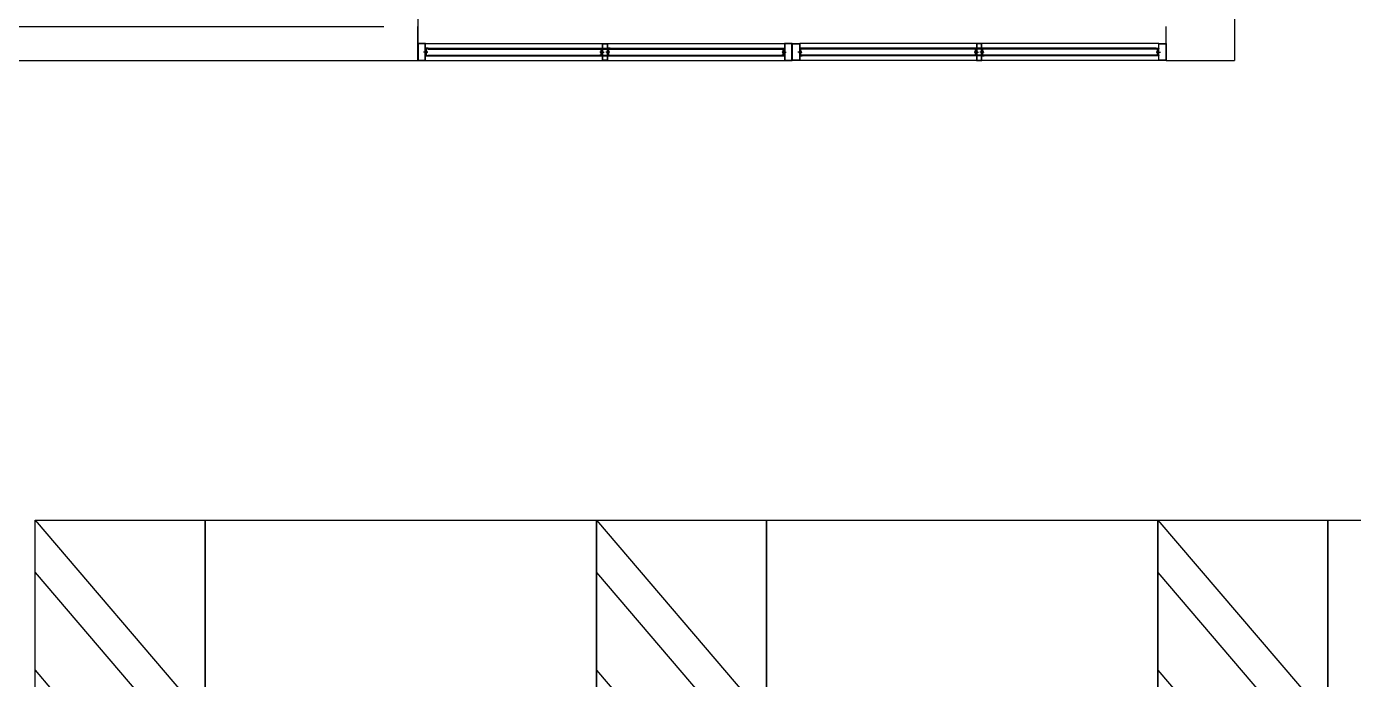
# Model space of a CAD drawing. Header units: millimetres. Extents: x -105683 to 94728, y -31127 to 151123.
# Drawn here: x 6525 to 14325, y -8341 to -4505 of the extents above; entities that cross this region are included whole.
import ezdxf

# ---------------------------------------------------------------- set-up
doc = ezdxf.new("R2010")
doc.units = ezdxf.units.MM
doc.layers.add('e-plan', color=9, linetype='Continuous')

# ---------------------------------------------------------------- blocks, each defined once
blk = doc.blocks.new('xr_plan$0$장애인용주차')
at = {"layer": 'e-plan'}
for p, q in [((1241.8, 6043.4), (1357.8, 6285.1)), ((1357.8, 6285.1), (1472.6, 6230)), ((1289.2, 6220.8), (1256.4, 6152.6)), ((1381.7, 6217.1), (1272.7, 5990.2)), ((1450.5, 6184.1), (1381.7, 6217.1)), ((1472.6, 6230), (1450.5, 6184.1)), ((955.3, 5713.9), (1009.9, 6059.5)), ((1009.9, 6059.5), (1241.8, 6043.4)), ((962.8, 5975.6), (954.1, 5920.4)), ((1052.9, 6005.5), (1046.1, 5962.5)), ((1046.1, 5962.5), (1212.7, 5950.9)), ((1272.7, 5990.2), (1052.9, 6005.5)), ((1212.7, 5950.9), (1209.1, 5900.1)), ((1038.1, 5912), (1015.4, 5768.1)), ((1209.1, 5900.1), (1038.1, 5912)), ((2300, 5000), (0, 5000)), ((0, 5000), (0, 0)), ((2300, 0), (2300, 5000)), ((1390.7, 3061.6), (1680.9, 3665.8)), ((1680.9, 3665.8), (1967.8, 3528)), ((1967.8, 3528), (1912.6, 3413.2)), ((1509.2, 3505), (1427.4, 3334.5)), ((1740.5, 3495.9), (1468.1, 2928.5)), ((1912.6, 3413.2), (1740.5, 3495.9)), ((674.5, 2237.9), (810.9, 3101.9)), ((810.9, 3101.9), (1390.7, 3061.6)), ((918.5, 2966.7), (901.5, 2859.2)), ((1468.1, 2928.5), (918.5, 2966.7)), ((693.3, 2891.9), (671.5, 2754.1)), ((901.5, 2859.2), (1318, 2830.3)), ((1318, 2830.3), (1309.1, 2703.2)), ((881.6, 2733), (824.7, 2373.3)), ((1309.1, 2703.2), (881.6, 2733)), ((0, 0), (2300, 0))]:
    blk.add_line(p, q, dxfattribs=at)
at = {"layer": 'e-plan', "linetype": 'Continuous'}
for p, q in [((-1000, 3831.4), (0, 5000)), ((-1000, 3523.7), (0, 4692.4)), ((-1000, 2950.4), (0, 4119.1)), ((-1000, 2642.8), (0, 3811.4)), ((-1000, 2069.5), (0, 3238.1)), ((-1000, 1761.9), (0, 2930.5)), ((-1000, 1188.6), (0, 2357.2)), ((-1000, 880.9), (0, 2049.6)), ((-1000, 307.6), (0, 1476.3)), ((-1000, 0), (0, 1168.6))]:
    blk.add_line(p, q, dxfattribs=at)
for points in [[(650, 6500), (1650, 6500), (1650, 5500), (650, 5500)], [(-1000, 5000), (-1000, 0), (0, 0), (0, 5000)], [(750, 1165), (750, 1035), (0, 1035), (0, 1165)], [(1550, 1165), (1550, 1035), (2300, 1035), (2300, 1165)]]:
    blk.add_lwpolyline(points, close=True, dxfattribs=at)
at = {"layer": 'e-plan'}
for centre, radius, start, end in [((1072.9, 6124.9), 236.5, 23.90758, 239.83566), ((1072.9, 6124.9), 185.6, 8.58069, 233.59323), ((1018.7, 5703.9), 64.2, 171.02732, 93.00277), ((968.6, 3265.3), 591.3, 23.90758, 239.83566), ((968.6, 3265.3), 463.9, 8.58069, 233.59323), ((833.2, 2212.9), 160.6, 171.02732, 93.00277)]:
    blk.add_arc(centre, radius, start, end, dxfattribs=at)
blk = doc.blocks.new('Xref-지하1층')
at = {"layer": 'e-plan', "linetype": 'Continuous'}
for p, q in [((12350, 8950), (12350, 7200)), ((17150, 7800), (17150, 7200)), ((9900, 7400), (12150, 7400)), ((12350, 7200), (12350, 7400)), ((16750, 7200), (16750, 7400)), ((16750, 7200), (16750, 7400)), ((9900, 7200), (12350, 7200)), ((16750, 7200), (17150, 7200))]:
    blk.add_line(p, q, dxfattribs=at)
at = {"layer": 'e-plan'}
for p, q in [((12395, 7300), (12350, 7300)), ((12393.4, 7298.4), (12351.6, 7298.4)), ((12395, 7300), (14505, 7300)), ((12410, 7272.2), (12395, 7272.2)), ((12395, 7272.2), (12395, 7270.2)), ((12410, 7272.2), (12395, 7272.2)), ((12395, 7272.2), (12395, 7270.2)), ((12396.6, 7270.2), (12395, 7270.2)), ((12396.6, 7270.2), (12395, 7270.2)), ((12400.4, 7270.6), (12396.6, 7270.6)), ((12396.6, 7270.6), (12396.6, 7270.2)), ((12400.4, 7270.6), (12396.6, 7270.6)), ((12396.6, 7270.6), (12396.6, 7270.2)), ((12400.4, 7229.4), (12400.4, 7270.6)), ((12400.4, 7229.4), (12400.4, 7270.6)), ((12408.4, 7270.6), (12402, 7270.6)), ((12402, 7229.4), (12402, 7270.6)), ((12408.4, 7270.6), (12402, 7270.6)), ((12402, 7229.4), (12402, 7270.6)), ((12408.4, 7268), (12408.4, 7270.6)), ((12408.4, 7268), (12408.4, 7270.6)), ((12408.4, 7268), (12410, 7268)), ((12408.4, 7268), (12410, 7268)), ((12410, 7268), (12410, 7272.2)), ((12410, 7268), (12410, 7272.2)), ((12410, 7272.2), (14505, 7272.2)), ((12410, 7268), (14505, 7268)), ((13420, 7272.5), (13435, 7272.5)), ((13420, 7268.3), (13420, 7272.5)), ((13420, 7268.3), (13420, 7272.5)), ((13420, 7272.5), (13435, 7272.5)), ((13421.6, 7268.3), (13420, 7268.3)), ((13421.6, 7268.3), (13420, 7268.3)), ((13421.6, 7270.9), (13428, 7270.9)), ((13421.6, 7268.3), (13421.6, 7270.9)), ((13421.6, 7270.9), (13428, 7270.9)), ((13421.6, 7268.3), (13421.6, 7270.9)), ((13426, 7254), (13426.8, 7254.2)), ((13426, 7254), (13426.8, 7254.2)), ((13428, 7254.2), (13426.8, 7254.2)), ((13428, 7254.2), (13426.8, 7254.2)), ((13428, 7229.7), (13428, 7270.9)), ((13428, 7229.7), (13428, 7270.9)), ((13428, 7246.6), (13428, 7254.2)), ((13428, 7246.6), (13428, 7254.2)), ((13429.6, 7270.9), (13433.4, 7270.9)), ((13429.6, 7229.7), (13429.6, 7270.9)), ((13429.6, 7270.9), (13433.4, 7270.9)), ((13429.6, 7229.7), (13429.6, 7270.9)), ((13433.4, 7270.9), (13433.4, 7270.5)), ((13433.4, 7270.9), (13433.4, 7270.5)), ((13433.4, 7270.5), (13435, 7270.5)), ((13433.4, 7270.5), (13435, 7270.5)), ((13435, 7272.5), (13435, 7270.5)), ((13435, 7272.5), (13435, 7270.5)), ((13480, 7272.5), (13465, 7272.5)), ((13465, 7272.5), (13465, 7270.5)), ((13480, 7272.5), (13465, 7272.5)), ((13465, 7272.5), (13465, 7270.5)), ((13466.6, 7270.5), (13465, 7270.5)), ((13466.6, 7270.5), (13465, 7270.5)), ((13470.4, 7270.9), (13466.6, 7270.9)), ((13466.6, 7270.9), (13466.6, 7270.5)), ((13470.4, 7270.9), (13466.6, 7270.9)), ((13466.6, 7270.9), (13466.6, 7270.5)), ((13470.4, 7229.7), (13470.4, 7270.9)), ((13470.4, 7229.7), (13470.4, 7270.9)), ((13478.4, 7270.9), (13472, 7270.9)), ((13472, 7229.7), (13472, 7270.9)), ((13478.4, 7270.9), (13472, 7270.9)), ((13472, 7229.7), (13472, 7270.9)), ((13472, 7246.6), (13472, 7254.2)), ((13472, 7254.2), (13473.2, 7254.2)), ((13472, 7246.6), (13472, 7254.2)), ((13472, 7254.2), (13473.2, 7254.2)), ((13474, 7254), (13473.2, 7254.2)), ((13474, 7254), (13473.2, 7254.2)), ((13478.4, 7268.3), (13478.4, 7270.9)), ((13478.4, 7268.3), (13478.4, 7270.9)), ((13478.4, 7268.3), (13480, 7268.3)), ((13478.4, 7268.3), (13480, 7268.3)), ((13480, 7268.3), (13480, 7272.5)), ((13480, 7268.3), (13480, 7272.5)), ((14490, 7268), (14490, 7272.2)), ((14490, 7272.2), (14505, 7272.2)), ((14490, 7268), (14490, 7272.2)), ((14490, 7272.2), (14505, 7272.2)), ((14491.6, 7268), (14490, 7268)), ((14491.6, 7268), (14490, 7268)), ((14491.6, 7270.6), (14498, 7270.6)), ((14491.6, 7268), (14491.6, 7270.6)), ((14491.6, 7270.6), (14498, 7270.6)), ((14491.6, 7268), (14491.6, 7270.6)), ((14498, 7229.4), (14498, 7270.6)), ((14498, 7229.4), (14498, 7270.6)), ((14499.6, 7270.6), (14503.4, 7270.6)), ((14499.6, 7229.4), (14499.6, 7270.6)), ((14499.6, 7270.6), (14503.4, 7270.6)), ((14499.6, 7229.4), (14499.6, 7270.6)), ((14503.4, 7270.6), (14503.4, 7270.2)), ((14503.4, 7270.6), (14503.4, 7270.2)), ((14503.4, 7270.2), (14505, 7270.2)), ((14503.4, 7270.2), (14505, 7270.2)), ((14505, 7272.2), (14505, 7270.2)), ((14505, 7272.2), (14505, 7270.2)), ((16705, 7300), (14595, 7300)), ((16690, 7272.2), (14595, 7272.2)), ((14610, 7272.2), (14595, 7272.2)), ((14595, 7272.2), (14595, 7270.2)), ((14610, 7272.2), (14595, 7272.2)), ((14595, 7272.2), (14595, 7270.2)), ((14596.6, 7270.2), (14595, 7270.2)), ((14596.6, 7270.2), (14595, 7270.2)), ((16690, 7268), (14595, 7268)), ((14600.4, 7270.6), (14596.6, 7270.6)), ((14596.6, 7270.6), (14596.6, 7270.2)), ((14600.4, 7270.6), (14596.6, 7270.6)), ((14596.6, 7270.6), (14596.6, 7270.2)), ((14600.4, 7229.4), (14600.4, 7270.6)), ((14600.4, 7229.4), (14600.4, 7270.6)), ((14608.4, 7270.6), (14602, 7270.6)), ((14602, 7229.4), (14602, 7270.6)), ((14608.4, 7270.6), (14602, 7270.6)), ((14602, 7229.4), (14602, 7270.6)), ((14608.4, 7268), (14608.4, 7270.6)), ((14608.4, 7268), (14608.4, 7270.6)), ((14608.4, 7268), (14610, 7268)), ((14608.4, 7268), (14610, 7268)), ((14610, 7268), (14610, 7272.2)), ((14610, 7268), (14610, 7272.2)), ((15620, 7268.3), (15620, 7272.5)), ((15620, 7272.5), (15635, 7272.5)), ((15620, 7268.3), (15620, 7272.5)), ((15620, 7272.5), (15635, 7272.5)), ((15621.6, 7268.3), (15620, 7268.3)), ((15621.6, 7268.3), (15620, 7268.3)), ((15621.6, 7270.9), (15628, 7270.9)), ((15621.6, 7268.3), (15621.6, 7270.9)), ((15621.6, 7270.9), (15628, 7270.9)), ((15621.6, 7268.3), (15621.6, 7270.9)), ((15626, 7254), (15626.8, 7254.2)), ((15626, 7254), (15626.8, 7254.2)), ((15628, 7254.2), (15626.8, 7254.2)), ((15628, 7254.2), (15626.8, 7254.2)), ((15628, 7229.7), (15628, 7270.9)), ((15628, 7229.7), (15628, 7270.9)), ((15628, 7246.6), (15628, 7254.2)), ((15628, 7246.6), (15628, 7254.2)), ((15629.6, 7270.9), (15633.4, 7270.9)), ((15629.6, 7229.7), (15629.6, 7270.9)), ((15629.6, 7270.9), (15633.4, 7270.9)), ((15629.6, 7229.7), (15629.6, 7270.9)), ((15633.4, 7270.9), (15633.4, 7270.5)), ((15633.4, 7270.9), (15633.4, 7270.5)), ((15633.4, 7270.5), (15635, 7270.5)), ((15633.4, 7270.5), (15635, 7270.5)), ((15635, 7272.5), (15635, 7270.5)), ((15635, 7272.5), (15635, 7270.5)), ((15680, 7272.5), (15665, 7272.5)), ((15665, 7272.5), (15665, 7270.5)), ((15665, 7272.5), (15665, 7270.5)), ((15680, 7272.5), (15665, 7272.5)), ((15666.6, 7270.5), (15665, 7270.5)), ((15666.6, 7270.5), (15665, 7270.5)), ((15670.4, 7270.9), (15666.6, 7270.9)), ((15666.6, 7270.9), (15666.6, 7270.5)), ((15670.4, 7270.9), (15666.6, 7270.9)), ((15666.6, 7270.9), (15666.6, 7270.5)), ((15670.4, 7229.7), (15670.4, 7270.9)), ((15670.4, 7229.7), (15670.4, 7270.9)), ((15678.4, 7270.9), (15672, 7270.9)), ((15672, 7229.7), (15672, 7270.9)), ((15678.4, 7270.9), (15672, 7270.9)), ((15672, 7229.7), (15672, 7270.9)), ((15672, 7246.6), (15672, 7254.2)), ((15672, 7254.2), (15673.2, 7254.2)), ((15672, 7246.6), (15672, 7254.2)), ((15672, 7254.2), (15673.2, 7254.2)), ((15674, 7254), (15673.2, 7254.2)), ((15674, 7254), (15673.2, 7254.2)), ((15678.4, 7268.3), (15678.4, 7270.9)), ((15678.4, 7268.3), (15678.4, 7270.9)), ((15678.4, 7268.3), (15680, 7268.3)), ((15678.4, 7268.3), (15680, 7268.3)), ((15680, 7268.3), (15680, 7272.5)), ((15680, 7268.3), (15680, 7272.5)), ((16690, 7268), (16690, 7272.2)), ((16690, 7272.2), (16705, 7272.2)), ((16690, 7268), (16690, 7272.2)), ((16690, 7272.2), (16705, 7272.2)), ((16691.6, 7268), (16690, 7268)), ((16691.6, 7268), (16690, 7268)), ((16691.6, 7270.6), (16698, 7270.6)), ((16691.6, 7268), (16691.6, 7270.6)), ((16691.6, 7270.6), (16698, 7270.6)), ((16691.6, 7268), (16691.6, 7270.6)), ((16698, 7229.4), (16698, 7270.6)), ((16698, 7229.4), (16698, 7270.6)), ((16699.6, 7270.6), (16703.4, 7270.6)), ((16699.6, 7229.4), (16699.6, 7270.6)), ((16699.6, 7270.6), (16703.4, 7270.6)), ((16699.6, 7229.4), (16699.6, 7270.6)), ((16703.4, 7270.6), (16703.4, 7270.2)), ((16703.4, 7270.6), (16703.4, 7270.2)), ((16703.4, 7270.2), (16705, 7270.2)), ((16703.4, 7270.2), (16705, 7270.2)), ((16705, 7300), (16750, 7300)), ((16705, 7272.2), (16705, 7270.2)), ((16705, 7272.2), (16705, 7270.2)), ((16706.6, 7298.4), (16748.4, 7298.4)), ((12351.6, 7201.6), (12393.4, 7201.6)), ((12408.1, 7250.1), (12384.4, 7250.1)), ((12408.1, 7250.1), (12384.4, 7250.1)), ((12389.1, 7251.5), (12388.9, 7251.3)), ((12389.1, 7251.5), (12388.9, 7251.3)), ((12388.9, 7251.3), (12388.9, 7250.5)), ((12388.9, 7251.3), (12388.9, 7250.5)), ((12388.9, 7249.7), (12388.9, 7248.9)), ((12388.9, 7249.7), (12388.9, 7248.9)), ((12389.1, 7248.7), (12388.9, 7248.9)), ((12389.1, 7248.7), (12388.9, 7248.9)), ((12389.6, 7252), (12389.4, 7251.8)), ((12389.6, 7252), (12389.4, 7251.8)), ((12389.6, 7248.2), (12389.4, 7248.4)), ((12389.6, 7248.2), (12389.4, 7248.4)), ((12389.6, 7252), (12390.9, 7252)), ((12389.6, 7252), (12389.6, 7250.8)), ((12389.6, 7252), (12390.9, 7252)), ((12389.6, 7252), (12389.6, 7250.8)), ((12389.6, 7251.2), (12390.9, 7251.2)), ((12389.6, 7251.2), (12390.9, 7251.2)), ((12389.6, 7249.4), (12389.6, 7248.2)), ((12389.6, 7249.4), (12389.6, 7248.2)), ((12389.6, 7249), (12390.9, 7249)), ((12389.6, 7249), (12390.9, 7249)), ((12389.6, 7248.2), (12390.9, 7248.2)), ((12389.6, 7248.2), (12390.9, 7248.2)), ((12392.4, 7252), (12395, 7252)), ((12392.4, 7252), (12395, 7252)), ((12392.4, 7251.2), (12395, 7251.2)), ((12392.4, 7251.2), (12395, 7251.2)), ((12392.4, 7249), (12395, 7249)), ((12392.4, 7249), (12395, 7249)), ((12392.4, 7248.2), (12395, 7248.2)), ((12392.4, 7248.2), (12395, 7248.2)), ((12395, 7229.8), (12395, 7227.8)), ((12396.6, 7229.8), (12395, 7229.8)), ((12395, 7229.8), (12395, 7227.8)), ((12396.6, 7229.8), (12395, 7229.8)), ((12395, 7227.8), (12410, 7227.8)), ((12395, 7227.8), (12410, 7227.8)), ((12395, 7200), (14505, 7200)), ((12396.5, 7252), (12399.2, 7252)), ((12396.5, 7252), (12399.2, 7252)), ((12396.5, 7251.2), (12399.2, 7251.2)), ((12396.5, 7251.2), (12399.2, 7251.2)), ((12396.5, 7249), (12399.2, 7249)), ((12396.5, 7249), (12399.2, 7249)), ((12396.5, 7248.2), (12399.2, 7248.2)), ((12396.5, 7248.2), (12399.2, 7248.2)), ((12396.6, 7229.8), (12396.6, 7229.4)), ((12396.6, 7229.8), (12396.6, 7229.4)), ((12396.6, 7229.4), (12400.4, 7229.4)), ((12396.6, 7229.4), (12400.4, 7229.4)), ((12400.7, 7252), (12402, 7252)), ((12400.7, 7252), (12402, 7252)), ((12400.7, 7251.2), (12402, 7251.2)), ((12400.7, 7251.2), (12402, 7251.2)), ((12400.7, 7249), (12402, 7249)), ((12400.7, 7249), (12402, 7249)), ((12400.7, 7248.2), (12402, 7248.2)), ((12400.7, 7248.2), (12402, 7248.2)), ((12402, 7246.3), (12402, 7253.9)), ((12402, 7253.9), (12403.2, 7253.9)), ((12402, 7246.3), (12402, 7253.9)), ((12402, 7253.9), (12403.2, 7253.9)), ((12403.2, 7246.3), (12402, 7246.3)), ((12403.2, 7246.3), (12402, 7246.3)), ((12402, 7229.4), (12408.4, 7229.4)), ((12402, 7229.4), (12408.4, 7229.4)), ((12404, 7253.7), (12403.2, 7253.9)), ((12404, 7253.7), (12403.2, 7253.9)), ((12403.2, 7246.3), (12404, 7246.5)), ((12403.2, 7246.3), (12404, 7246.5)), ((12403.3, 7250.3), (12404.2, 7250.6)), ((12403.3, 7250.3), (12404.2, 7250.6)), ((12403.3, 7249.9), (12403.3, 7250.3)), ((12403.3, 7249.9), (12403.3, 7250.3)), ((12403.3, 7249.9), (12404.2, 7249.5)), ((12403.3, 7249.9), (12404.2, 7249.5)), ((12404.7, 7253.2), (12404, 7253.7)), ((12404.7, 7253.2), (12404, 7253.7)), ((12404, 7246.5), (12404.7, 7247)), ((12404, 7246.5), (12404.7, 7247)), ((12404.2, 7250.6), (12404.9, 7251.5)), ((12404.2, 7250.6), (12404.9, 7251.5)), ((12404.2, 7249.5), (12404.8, 7248.8)), ((12404.2, 7249.5), (12404.8, 7248.8)), ((12405.2, 7252.5), (12404.7, 7253.2)), ((12405.2, 7252.5), (12404.7, 7253.2)), ((12404.7, 7247), (12405.2, 7247.7)), ((12404.7, 7247), (12405.2, 7247.7)), ((12404.8, 7248.8), (12405.2, 7247.7)), ((12404.8, 7248.8), (12405.2, 7247.7)), ((12404.9, 7251.5), (12405.2, 7252.5)), ((12404.9, 7251.5), (12405.2, 7252.5)), ((12405.4, 7251), (12405.2, 7252.5)), ((12405.4, 7251), (12405.2, 7252.5)), ((12405.2, 7247.7), (12405.4, 7249.2)), ((12405.2, 7247.7), (12405.4, 7249.2)), ((12405.4, 7249.2), (12405.4, 7251)), ((12405.4, 7249.2), (12405.4, 7251)), ((12408.4, 7229.4), (12408.4, 7232)), ((12408.4, 7232), (12410, 7232)), ((12408.4, 7229.4), (12408.4, 7232)), ((12408.4, 7232), (12410, 7232)), ((12410, 7227.8), (12410, 7232)), ((12410, 7227.8), (12410, 7232)), ((12410, 7232), (14505, 7232)), ((12410, 7227.8), (14505, 7227.8)), ((13420, 7228.1), (13420, 7232.3)), ((13421.6, 7232.3), (13420, 7232.3)), ((13420, 7228.1), (13420, 7232.3)), ((13421.6, 7232.3), (13420, 7232.3)), ((13435, 7228.1), (13420, 7228.1)), ((13435, 7228.1), (13420, 7228.1)), ((13421.6, 7229.7), (13421.6, 7232.3)), ((13421.6, 7229.7), (13421.6, 7232.3)), ((13428, 7229.7), (13421.6, 7229.7)), ((13428, 7229.7), (13421.6, 7229.7)), ((13421.9, 7250.4), (13445.6, 7250.4)), ((13421.9, 7250.4), (13445.6, 7250.4)), ((13424.6, 7251.3), (13424.8, 7252.8)), ((13424.6, 7251.3), (13424.8, 7252.8)), ((13424.6, 7249.5), (13424.6, 7251.3)), ((13424.6, 7249.5), (13424.6, 7251.3)), ((13424.8, 7248), (13424.6, 7249.5)), ((13424.8, 7248), (13424.6, 7249.5)), ((13424.8, 7252.8), (13425.3, 7253.5)), ((13424.8, 7252.8), (13425.3, 7253.5)), ((13425.1, 7251.8), (13424.8, 7252.8)), ((13425.1, 7251.8), (13424.8, 7252.8)), ((13425.2, 7249.1), (13424.8, 7248)), ((13425.2, 7249.1), (13424.8, 7248)), ((13425.3, 7247.3), (13424.8, 7248)), ((13425.3, 7247.3), (13424.8, 7248)), ((13425.8, 7250.9), (13425.1, 7251.8)), ((13425.8, 7250.9), (13425.1, 7251.8)), ((13425.8, 7249.8), (13425.2, 7249.1)), ((13425.8, 7249.8), (13425.2, 7249.1)), ((13425.3, 7253.5), (13426, 7254)), ((13425.3, 7253.5), (13426, 7254)), ((13426, 7246.8), (13425.3, 7247.3)), ((13426, 7246.8), (13425.3, 7247.3)), ((13426.7, 7250.6), (13425.8, 7250.9)), ((13426.7, 7250.6), (13425.8, 7250.9)), ((13426.7, 7250.2), (13425.8, 7249.8)), ((13426.7, 7250.2), (13425.8, 7249.8)), ((13426.8, 7246.6), (13426, 7246.8)), ((13426.8, 7246.6), (13426, 7246.8)), ((13426.7, 7250.2), (13426.7, 7250.6)), ((13426.7, 7250.2), (13426.7, 7250.6)), ((13426.8, 7246.6), (13428, 7246.6)), ((13426.8, 7246.6), (13428, 7246.6)), ((13429.3, 7252.3), (13428, 7252.3)), ((13429.3, 7252.3), (13428, 7252.3)), ((13429.3, 7251.5), (13428, 7251.5)), ((13429.3, 7251.5), (13428, 7251.5)), ((13429.3, 7249.3), (13428, 7249.3)), ((13429.3, 7249.3), (13428, 7249.3)), ((13429.3, 7248.5), (13428, 7248.5)), ((13429.3, 7248.5), (13428, 7248.5)), ((13433.4, 7229.7), (13429.6, 7229.7)), ((13433.4, 7229.7), (13429.6, 7229.7)), ((13433.4, 7252.3), (13430.8, 7252.3)), ((13433.4, 7252.3), (13430.8, 7252.3)), ((13433.4, 7251.5), (13430.8, 7251.5)), ((13433.4, 7251.5), (13430.8, 7251.5)), ((13433.4, 7249.3), (13430.8, 7249.3)), ((13433.4, 7249.3), (13430.8, 7249.3)), ((13433.4, 7248.5), (13430.8, 7248.5)), ((13433.4, 7248.5), (13430.8, 7248.5)), ((13433.4, 7230.1), (13433.4, 7229.7)), ((13433.4, 7230.1), (13435, 7230.1)), ((13433.4, 7230.1), (13433.4, 7229.7)), ((13433.4, 7230.1), (13435, 7230.1)), ((13437.6, 7252.3), (13435, 7252.3)), ((13437.6, 7252.3), (13435, 7252.3)), ((13437.6, 7251.5), (13435, 7251.5)), ((13437.6, 7251.5), (13435, 7251.5)), ((13437.6, 7249.3), (13435, 7249.3)), ((13437.6, 7249.3), (13435, 7249.3)), ((13437.6, 7248.5), (13435, 7248.5)), ((13437.6, 7248.5), (13435, 7248.5)), ((13435, 7230.1), (13435, 7228.1)), ((13435, 7230.1), (13435, 7228.1)), ((13440.4, 7252.3), (13439.1, 7252.3)), ((13440.4, 7252.3), (13439.1, 7252.3)), ((13440.4, 7251.5), (13439.1, 7251.5)), ((13440.4, 7251.5), (13439.1, 7251.5)), ((13440.4, 7249.3), (13439.1, 7249.3)), ((13440.4, 7249.3), (13439.1, 7249.3)), ((13440.4, 7248.5), (13439.1, 7248.5)), ((13440.4, 7248.5), (13439.1, 7248.5)), ((13440.4, 7252.3), (13440.4, 7251.1)), ((13440.4, 7252.3), (13440.6, 7252)), ((13440.4, 7252.3), (13440.4, 7251.1)), ((13440.4, 7252.3), (13440.6, 7252)), ((13440.4, 7249.7), (13440.4, 7248.5)), ((13440.4, 7249.7), (13440.4, 7248.5)), ((13440.4, 7248.5), (13440.6, 7248.7)), ((13440.4, 7248.5), (13440.6, 7248.7)), ((13440.9, 7251.8), (13441.1, 7251.6)), ((13440.9, 7251.8), (13441.1, 7251.6)), ((13440.9, 7248.9), (13441.1, 7249.2)), ((13440.9, 7248.9), (13441.1, 7249.2)), ((13441.1, 7251.6), (13441.1, 7250.8)), ((13441.1, 7251.6), (13441.1, 7250.8)), ((13441.1, 7249.9), (13441.1, 7249.2)), ((13441.1, 7249.9), (13441.1, 7249.2)), ((13478.1, 7250.4), (13454.4, 7250.4)), ((13478.1, 7250.4), (13454.4, 7250.4)), ((13459.1, 7251.8), (13458.9, 7251.6)), ((13459.1, 7251.8), (13458.9, 7251.6)), ((13458.9, 7251.6), (13458.9, 7250.8)), ((13458.9, 7251.6), (13458.9, 7250.8)), ((13458.9, 7249.9), (13458.9, 7249.2)), ((13458.9, 7249.9), (13458.9, 7249.2)), ((13459.1, 7248.9), (13458.9, 7249.2)), ((13459.1, 7248.9), (13458.9, 7249.2)), ((13459.6, 7252.3), (13459.4, 7252)), ((13459.6, 7252.3), (13459.4, 7252)), ((13459.6, 7248.5), (13459.4, 7248.7)), ((13459.6, 7248.5), (13459.4, 7248.7)), ((13459.6, 7252.3), (13460.9, 7252.3)), ((13459.6, 7252.3), (13459.6, 7251.1)), ((13459.6, 7252.3), (13460.9, 7252.3)), ((13459.6, 7252.3), (13459.6, 7251.1)), ((13459.6, 7251.5), (13460.9, 7251.5)), ((13459.6, 7251.5), (13460.9, 7251.5)), ((13459.6, 7249.7), (13459.6, 7248.5)), ((13459.6, 7249.7), (13459.6, 7248.5)), ((13459.6, 7249.3), (13460.9, 7249.3)), ((13459.6, 7249.3), (13460.9, 7249.3)), ((13459.6, 7248.5), (13460.9, 7248.5)), ((13459.6, 7248.5), (13460.9, 7248.5)), ((13462.4, 7252.3), (13465, 7252.3)), ((13462.4, 7252.3), (13465, 7252.3)), ((13462.4, 7251.5), (13465, 7251.5)), ((13462.4, 7251.5), (13465, 7251.5)), ((13462.4, 7249.3), (13465, 7249.3)), ((13462.4, 7249.3), (13465, 7249.3)), ((13462.4, 7248.5), (13465, 7248.5)), ((13462.4, 7248.5), (13465, 7248.5)), ((13465, 7230.1), (13465, 7228.1)), ((13466.6, 7230.1), (13465, 7230.1)), ((13465, 7230.1), (13465, 7228.1)), ((13466.6, 7230.1), (13465, 7230.1)), ((13465, 7228.1), (13480, 7228.1)), ((13465, 7228.1), (13480, 7228.1)), ((13466.6, 7252.3), (13469.2, 7252.3)), ((13466.6, 7252.3), (13469.2, 7252.3)), ((13466.6, 7251.5), (13469.2, 7251.5)), ((13466.6, 7251.5), (13469.2, 7251.5)), ((13466.6, 7249.3), (13469.2, 7249.3)), ((13466.6, 7249.3), (13469.2, 7249.3)), ((13466.6, 7248.5), (13469.2, 7248.5)), ((13466.6, 7248.5), (13469.2, 7248.5)), ((13466.6, 7230.1), (13466.6, 7229.7)), ((13466.6, 7230.1), (13466.6, 7229.7)), ((13466.6, 7229.7), (13470.4, 7229.7)), ((13466.6, 7229.7), (13470.4, 7229.7)), ((13470.7, 7252.3), (13472, 7252.3)), ((13470.7, 7252.3), (13472, 7252.3)), ((13470.7, 7251.5), (13472, 7251.5)), ((13470.7, 7251.5), (13472, 7251.5)), ((13470.7, 7249.3), (13472, 7249.3)), ((13470.7, 7249.3), (13472, 7249.3)), ((13470.7, 7248.5), (13472, 7248.5)), ((13470.7, 7248.5), (13472, 7248.5)), ((13473.2, 7246.6), (13472, 7246.6)), ((13473.2, 7246.6), (13472, 7246.6)), ((13472, 7229.7), (13478.4, 7229.7)), ((13472, 7229.7), (13478.4, 7229.7)), ((13473.2, 7246.6), (13474, 7246.8)), ((13473.2, 7246.6), (13474, 7246.8)), ((13473.3, 7250.6), (13474.2, 7250.9)), ((13473.3, 7250.6), (13474.2, 7250.9)), ((13473.3, 7250.2), (13473.3, 7250.6)), ((13473.3, 7250.2), (13473.3, 7250.6)), ((13473.3, 7250.2), (13474.2, 7249.8)), ((13473.3, 7250.2), (13474.2, 7249.8)), ((13474.7, 7253.5), (13474, 7254)), ((13474.7, 7253.5), (13474, 7254)), ((13474, 7246.8), (13474.7, 7247.3)), ((13474, 7246.8), (13474.7, 7247.3)), ((13474.2, 7250.9), (13474.9, 7251.8)), ((13474.2, 7250.9), (13474.9, 7251.8)), ((13474.2, 7249.8), (13474.8, 7249.1)), ((13474.2, 7249.8), (13474.8, 7249.1)), ((13475.2, 7252.8), (13474.7, 7253.5)), ((13475.2, 7252.8), (13474.7, 7253.5)), ((13474.7, 7247.3), (13475.2, 7248)), ((13474.7, 7247.3), (13475.2, 7248)), ((13474.8, 7249.1), (13475.2, 7248)), ((13474.8, 7249.1), (13475.2, 7248)), ((13474.9, 7251.8), (13475.2, 7252.8)), ((13474.9, 7251.8), (13475.2, 7252.8)), ((13475.4, 7251.3), (13475.2, 7252.8)), ((13475.4, 7251.3), (13475.2, 7252.8)), ((13475.2, 7248), (13475.4, 7249.5)), ((13475.2, 7248), (13475.4, 7249.5)), ((13475.4, 7249.5), (13475.4, 7251.3)), ((13475.4, 7249.5), (13475.4, 7251.3)), ((13478.4, 7229.7), (13478.4, 7232.3)), ((13478.4, 7232.3), (13480, 7232.3)), ((13478.4, 7229.7), (13478.4, 7232.3)), ((13478.4, 7232.3), (13480, 7232.3)), ((13480, 7228.1), (13480, 7232.3)), ((13480, 7228.1), (13480, 7232.3)), ((14490, 7227.8), (14490, 7232)), ((14491.6, 7232), (14490, 7232)), ((14490, 7227.8), (14490, 7232)), ((14491.6, 7232), (14490, 7232)), ((14505, 7227.8), (14490, 7227.8)), ((14505, 7227.8), (14490, 7227.8)), ((14491.6, 7229.4), (14491.6, 7232)), ((14491.6, 7229.4), (14491.6, 7232)), ((14498, 7229.4), (14491.6, 7229.4)), ((14498, 7229.4), (14491.6, 7229.4)), ((14491.9, 7250.1), (14515.6, 7250.1)), ((14491.9, 7250.1), (14515.6, 7250.1)), ((14494.6, 7251), (14494.8, 7252.5)), ((14494.6, 7251), (14494.8, 7252.5)), ((14494.6, 7249.2), (14494.6, 7251)), ((14494.6, 7249.2), (14494.6, 7251)), ((14494.8, 7247.7), (14494.6, 7249.2)), ((14494.8, 7247.7), (14494.6, 7249.2)), ((14494.8, 7252.5), (14495.3, 7253.2)), ((14494.8, 7252.5), (14495.3, 7253.2)), ((14495.1, 7251.5), (14494.8, 7252.5)), ((14495.1, 7251.5), (14494.8, 7252.5)), ((14495.2, 7248.8), (14494.8, 7247.7)), ((14495.2, 7248.8), (14494.8, 7247.7)), ((14495.3, 7247), (14494.8, 7247.7)), ((14495.3, 7247), (14494.8, 7247.7)), ((14495.8, 7250.6), (14495.1, 7251.5)), ((14495.8, 7250.6), (14495.1, 7251.5)), ((14495.8, 7249.5), (14495.2, 7248.8)), ((14495.8, 7249.5), (14495.2, 7248.8)), ((14495.3, 7253.2), (14496, 7253.7)), ((14495.3, 7253.2), (14496, 7253.7)), ((14496, 7246.5), (14495.3, 7247)), ((14496, 7246.5), (14495.3, 7247)), ((14496.7, 7250.3), (14495.8, 7250.6)), ((14496.7, 7250.3), (14495.8, 7250.6)), ((14496.7, 7249.9), (14495.8, 7249.5)), ((14496.7, 7249.9), (14495.8, 7249.5)), ((14496, 7253.7), (14496.8, 7253.9)), ((14496, 7253.7), (14496.8, 7253.9)), ((14496.8, 7246.3), (14496, 7246.5)), ((14496.8, 7246.3), (14496, 7246.5)), ((14496.7, 7249.9), (14496.7, 7250.3)), ((14496.7, 7249.9), (14496.7, 7250.3)), ((14498, 7253.9), (14496.8, 7253.9)), ((14498, 7253.9), (14496.8, 7253.9)), ((14496.8, 7246.3), (14498, 7246.3)), ((14496.8, 7246.3), (14498, 7246.3)), ((14498, 7246.3), (14498, 7253.9)), ((14498, 7246.3), (14498, 7253.9)), ((14499.3, 7252), (14498, 7252)), ((14499.3, 7252), (14498, 7252)), ((14499.3, 7251.2), (14498, 7251.2)), ((14499.3, 7251.2), (14498, 7251.2)), ((14499.3, 7249), (14498, 7249)), ((14499.3, 7249), (14498, 7249)), ((14499.3, 7248.2), (14498, 7248.2)), ((14499.3, 7248.2), (14498, 7248.2)), ((14503.4, 7229.4), (14499.6, 7229.4)), ((14503.4, 7229.4), (14499.6, 7229.4)), ((14503.4, 7252), (14500.8, 7252)), ((14503.4, 7252), (14500.8, 7252)), ((14503.4, 7251.2), (14500.8, 7251.2)), ((14503.4, 7251.2), (14500.8, 7251.2)), ((14503.4, 7249), (14500.8, 7249)), ((14503.4, 7249), (14500.8, 7249)), ((14503.4, 7248.2), (14500.8, 7248.2)), ((14503.4, 7248.2), (14500.8, 7248.2)), ((14503.4, 7229.8), (14503.4, 7229.4)), ((14503.4, 7229.8), (14505, 7229.8)), ((14503.4, 7229.8), (14503.4, 7229.4)), ((14503.4, 7229.8), (14505, 7229.8)), ((14507.6, 7252), (14505, 7252)), ((14507.6, 7252), (14505, 7252)), ((14507.6, 7251.2), (14505, 7251.2)), ((14507.6, 7251.2), (14505, 7251.2)), ((14507.6, 7249), (14505, 7249)), ((14507.6, 7249), (14505, 7249)), ((14507.6, 7248.2), (14505, 7248.2)), ((14507.6, 7248.2), (14505, 7248.2)), ((14505, 7229.8), (14505, 7227.8)), ((14505, 7229.8), (14505, 7227.8)), ((14510.4, 7252), (14509.1, 7252)), ((14510.4, 7252), (14509.1, 7252)), ((14510.4, 7251.2), (14509.1, 7251.2)), ((14510.4, 7251.2), (14509.1, 7251.2)), ((14510.4, 7249), (14509.1, 7249)), ((14510.4, 7249), (14509.1, 7249)), ((14510.4, 7248.2), (14509.1, 7248.2)), ((14510.4, 7248.2), (14509.1, 7248.2)), ((14510.4, 7252), (14510.4, 7250.8)), ((14510.4, 7252), (14510.6, 7251.8)), ((14510.4, 7252), (14510.4, 7250.8)), ((14510.4, 7252), (14510.6, 7251.8)), ((14510.4, 7249.4), (14510.4, 7248.2)), ((14510.4, 7249.4), (14510.4, 7248.2)), ((14510.4, 7248.2), (14510.6, 7248.4)), ((14510.4, 7248.2), (14510.6, 7248.4)), ((14510.9, 7251.5), (14511.1, 7251.3)), ((14510.9, 7251.5), (14511.1, 7251.3)), ((14510.9, 7248.7), (14511.1, 7248.9)), ((14510.9, 7248.7), (14511.1, 7248.9)), ((14511.1, 7251.3), (14511.1, 7250.5)), ((14511.1, 7251.3), (14511.1, 7250.5)), ((14511.1, 7249.7), (14511.1, 7248.9)), ((14511.1, 7249.7), (14511.1, 7248.9)), ((14608.1, 7250.1), (14584.4, 7250.1)), ((14608.1, 7250.1), (14584.4, 7250.1)), ((14589.1, 7251.5), (14588.9, 7251.3)), ((14589.1, 7251.5), (14588.9, 7251.3)), ((14588.9, 7251.3), (14588.9, 7250.5)), ((14588.9, 7251.3), (14588.9, 7250.5)), ((14588.9, 7249.7), (14588.9, 7248.9)), ((14588.9, 7249.7), (14588.9, 7248.9)), ((14589.1, 7248.7), (14588.9, 7248.9)), ((14589.1, 7248.7), (14588.9, 7248.9)), ((14589.6, 7252), (14589.4, 7251.8)), ((14589.6, 7252), (14589.4, 7251.8)), ((14589.6, 7248.2), (14589.4, 7248.4)), ((14589.6, 7248.2), (14589.4, 7248.4)), ((14589.6, 7252), (14590.9, 7252)), ((14589.6, 7252), (14589.6, 7250.8)), ((14589.6, 7252), (14590.9, 7252)), ((14589.6, 7252), (14589.6, 7250.8)), ((14589.6, 7251.2), (14590.9, 7251.2)), ((14589.6, 7251.2), (14590.9, 7251.2)), ((14589.6, 7249.4), (14589.6, 7248.2)), ((14589.6, 7249.4), (14589.6, 7248.2)), ((14589.6, 7249), (14590.9, 7249)), ((14589.6, 7249), (14590.9, 7249)), ((14589.6, 7248.2), (14590.9, 7248.2)), ((14589.6, 7248.2), (14590.9, 7248.2)), ((14592.4, 7252), (14595, 7252)), ((14592.4, 7252), (14595, 7252)), ((14592.4, 7251.2), (14595, 7251.2)), ((14592.4, 7251.2), (14595, 7251.2)), ((14592.4, 7249), (14595, 7249)), ((14592.4, 7249), (14595, 7249)), ((14592.4, 7248.2), (14595, 7248.2)), ((14592.4, 7248.2), (14595, 7248.2)), ((16690, 7232), (14595, 7232)), ((14595, 7229.8), (14595, 7227.8)), ((14596.6, 7229.8), (14595, 7229.8)), ((14595, 7229.8), (14595, 7227.8)), ((14596.6, 7229.8), (14595, 7229.8)), ((16690, 7227.8), (14595, 7227.8)), ((14595, 7227.8), (14610, 7227.8)), ((14595, 7227.8), (14610, 7227.8)), ((16705, 7200), (14595, 7200)), ((14596.6, 7252), (14599.2, 7252)), ((14596.6, 7252), (14599.2, 7252)), ((14596.6, 7251.2), (14599.2, 7251.2)), ((14596.6, 7251.2), (14599.2, 7251.2)), ((14596.6, 7249), (14599.2, 7249)), ((14596.6, 7249), (14599.2, 7249)), ((14596.6, 7248.2), (14599.2, 7248.2)), ((14596.6, 7248.2), (14599.2, 7248.2)), ((14596.6, 7229.8), (14596.6, 7229.4)), ((14596.6, 7229.8), (14596.6, 7229.4)), ((14596.6, 7229.4), (14600.4, 7229.4)), ((14596.6, 7229.4), (14600.4, 7229.4)), ((14600.7, 7252), (14602, 7252)), ((14600.7, 7252), (14602, 7252)), ((14600.7, 7251.2), (14602, 7251.2)), ((14600.7, 7251.2), (14602, 7251.2)), ((14600.7, 7249), (14602, 7249)), ((14600.7, 7249), (14602, 7249)), ((14600.7, 7248.2), (14602, 7248.2)), ((14600.7, 7248.2), (14602, 7248.2)), ((14602, 7246.3), (14602, 7253.9)), ((14602, 7253.9), (14603.2, 7253.9)), ((14602, 7246.3), (14602, 7253.9)), ((14602, 7253.9), (14603.2, 7253.9)), ((14603.2, 7246.3), (14602, 7246.3)), ((14603.2, 7246.3), (14602, 7246.3)), ((14602, 7229.4), (14608.4, 7229.4)), ((14602, 7229.4), (14608.4, 7229.4)), ((14604, 7253.7), (14603.2, 7253.9)), ((14604, 7253.7), (14603.2, 7253.9)), ((14603.2, 7246.3), (14604, 7246.5)), ((14603.2, 7246.3), (14604, 7246.5)), ((14603.3, 7250.3), (14604.2, 7250.6)), ((14603.3, 7250.3), (14604.2, 7250.6)), ((14603.3, 7249.9), (14603.3, 7250.3)), ((14603.3, 7249.9), (14603.3, 7250.3)), ((14603.3, 7249.9), (14604.2, 7249.5)), ((14603.3, 7249.9), (14604.2, 7249.5)), ((14604.7, 7253.2), (14604, 7253.7)), ((14604.7, 7253.2), (14604, 7253.7)), ((14604, 7246.5), (14604.7, 7247)), ((14604, 7246.5), (14604.7, 7247)), ((14604.2, 7250.6), (14604.9, 7251.5)), ((14604.2, 7250.6), (14604.9, 7251.5)), ((14604.2, 7249.5), (14604.8, 7248.8)), ((14604.2, 7249.5), (14604.8, 7248.8)), ((14605.2, 7252.5), (14604.7, 7253.2)), ((14605.2, 7252.5), (14604.7, 7253.2)), ((14604.7, 7247), (14605.2, 7247.7)), ((14604.7, 7247), (14605.2, 7247.7)), ((14604.8, 7248.8), (14605.2, 7247.7)), ((14604.8, 7248.8), (14605.2, 7247.7)), ((14604.9, 7251.5), (14605.2, 7252.5)), ((14604.9, 7251.5), (14605.2, 7252.5)), ((14605.4, 7251), (14605.2, 7252.5)), ((14605.4, 7251), (14605.2, 7252.5)), ((14605.2, 7247.7), (14605.4, 7249.2)), ((14605.2, 7247.7), (14605.4, 7249.2)), ((14605.4, 7249.2), (14605.4, 7251)), ((14605.4, 7249.2), (14605.4, 7251)), ((14608.4, 7229.4), (14608.4, 7232)), ((14608.4, 7232), (14610, 7232)), ((14608.4, 7229.4), (14608.4, 7232)), ((14608.4, 7232), (14610, 7232)), ((14610, 7227.8), (14610, 7232)), ((14610, 7227.8), (14610, 7232)), ((15620, 7228.1), (15620, 7232.3)), ((15621.6, 7232.3), (15620, 7232.3)), ((15620, 7228.1), (15620, 7232.3)), ((15621.6, 7232.3), (15620, 7232.3)), ((15635, 7228.1), (15620, 7228.1)), ((15635, 7228.1), (15620, 7228.1)), ((15621.6, 7229.7), (15621.6, 7232.3)), ((15621.6, 7229.7), (15621.6, 7232.3)), ((15628, 7229.7), (15621.6, 7229.7)), ((15628, 7229.7), (15621.6, 7229.7)), ((15621.9, 7250.4), (15645.6, 7250.4)), ((15621.9, 7250.4), (15645.6, 7250.4)), ((15624.6, 7251.3), (15624.8, 7252.8)), ((15624.6, 7251.3), (15624.8, 7252.8)), ((15624.6, 7249.5), (15624.6, 7251.3)), ((15624.6, 7249.5), (15624.6, 7251.3)), ((15624.8, 7248), (15624.6, 7249.5)), ((15624.8, 7248), (15624.6, 7249.5)), ((15624.8, 7252.8), (15625.3, 7253.5)), ((15624.8, 7252.8), (15625.3, 7253.5)), ((15625.1, 7251.8), (15624.8, 7252.8)), ((15625.1, 7251.8), (15624.8, 7252.8)), ((15625.2, 7249.1), (15624.8, 7248)), ((15625.2, 7249.1), (15624.8, 7248)), ((15625.3, 7247.3), (15624.8, 7248)), ((15625.3, 7247.3), (15624.8, 7248)), ((15625.8, 7250.9), (15625.1, 7251.8)), ((15625.8, 7250.9), (15625.1, 7251.8)), ((15625.8, 7249.8), (15625.2, 7249.1)), ((15625.8, 7249.8), (15625.2, 7249.1)), ((15625.3, 7253.5), (15626, 7254)), ((15625.3, 7253.5), (15626, 7254)), ((15626, 7246.8), (15625.3, 7247.3)), ((15626, 7246.8), (15625.3, 7247.3)), ((15626.7, 7250.6), (15625.8, 7250.9)), ((15626.7, 7250.6), (15625.8, 7250.9)), ((15626.7, 7250.2), (15625.8, 7249.8)), ((15626.7, 7250.2), (15625.8, 7249.8)), ((15626.8, 7246.6), (15626, 7246.8)), ((15626.8, 7246.6), (15626, 7246.8)), ((15626.7, 7250.2), (15626.7, 7250.6)), ((15626.7, 7250.2), (15626.7, 7250.6)), ((15626.8, 7246.6), (15628, 7246.6)), ((15626.8, 7246.6), (15628, 7246.6)), ((15629.3, 7252.3), (15628, 7252.3)), ((15629.3, 7252.3), (15628, 7252.3)), ((15629.3, 7251.5), (15628, 7251.5)), ((15629.3, 7251.5), (15628, 7251.5)), ((15629.3, 7249.3), (15628, 7249.3)), ((15629.3, 7249.3), (15628, 7249.3)), ((15629.3, 7248.5), (15628, 7248.5)), ((15629.3, 7248.5), (15628, 7248.5)), ((15633.4, 7229.7), (15629.6, 7229.7)), ((15633.4, 7229.7), (15629.6, 7229.7)), ((15633.4, 7252.3), (15630.8, 7252.3)), ((15633.4, 7252.3), (15630.8, 7252.3)), ((15633.4, 7251.5), (15630.8, 7251.5)), ((15633.4, 7251.5), (15630.8, 7251.5)), ((15633.4, 7249.3), (15630.8, 7249.3)), ((15633.4, 7249.3), (15630.8, 7249.3)), ((15633.4, 7248.5), (15630.8, 7248.5)), ((15633.4, 7248.5), (15630.8, 7248.5)), ((15633.4, 7230.1), (15633.4, 7229.7)), ((15633.4, 7230.1), (15635, 7230.1)), ((15633.4, 7230.1), (15633.4, 7229.7)), ((15633.4, 7230.1), (15635, 7230.1)), ((15637.6, 7252.3), (15635, 7252.3)), ((15637.6, 7252.3), (15635, 7252.3)), ((15637.6, 7251.5), (15635, 7251.5)), ((15637.6, 7251.5), (15635, 7251.5)), ((15637.6, 7249.3), (15635, 7249.3)), ((15637.6, 7249.3), (15635, 7249.3)), ((15637.6, 7248.5), (15635, 7248.5)), ((15637.6, 7248.5), (15635, 7248.5)), ((15635, 7230.1), (15635, 7228.1)), ((15635, 7230.1), (15635, 7228.1)), ((15640.4, 7252.3), (15639.1, 7252.3)), ((15640.4, 7252.3), (15639.1, 7252.3)), ((15640.4, 7251.5), (15639.1, 7251.5)), ((15640.4, 7251.5), (15639.1, 7251.5)), ((15640.4, 7249.3), (15639.1, 7249.3)), ((15640.4, 7249.3), (15639.1, 7249.3)), ((15640.4, 7248.5), (15639.1, 7248.5)), ((15640.4, 7248.5), (15639.1, 7248.5)), ((15640.4, 7252.3), (15640.4, 7251.1)), ((15640.4, 7252.3), (15640.6, 7252)), ((15640.4, 7252.3), (15640.4, 7251.1)), ((15640.4, 7252.3), (15640.6, 7252)), ((15640.4, 7249.7), (15640.4, 7248.5)), ((15640.4, 7249.7), (15640.4, 7248.5)), ((15640.4, 7248.5), (15640.6, 7248.7)), ((15640.4, 7248.5), (15640.6, 7248.7)), ((15640.9, 7251.8), (15641.1, 7251.6)), ((15640.9, 7251.8), (15641.1, 7251.6)), ((15640.9, 7248.9), (15641.1, 7249.2)), ((15640.9, 7248.9), (15641.1, 7249.2)), ((15641.1, 7251.6), (15641.1, 7250.8)), ((15641.1, 7251.6), (15641.1, 7250.8)), ((15641.1, 7249.9), (15641.1, 7249.2)), ((15641.1, 7249.9), (15641.1, 7249.2)), ((15678.1, 7250.4), (15654.4, 7250.4)), ((15678.1, 7250.4), (15654.4, 7250.4)), ((15659.1, 7251.8), (15658.9, 7251.6)), ((15659.1, 7251.8), (15658.9, 7251.6)), ((15658.9, 7251.6), (15658.9, 7250.8)), ((15658.9, 7251.6), (15658.9, 7250.8)), ((15658.9, 7249.9), (15658.9, 7249.2)), ((15658.9, 7249.9), (15658.9, 7249.2)), ((15659.1, 7248.9), (15658.9, 7249.2)), ((15659.1, 7248.9), (15658.9, 7249.2)), ((15659.6, 7252.3), (15659.4, 7252)), ((15659.6, 7252.3), (15659.4, 7252)), ((15659.6, 7248.5), (15659.4, 7248.7)), ((15659.6, 7248.5), (15659.4, 7248.7)), ((15659.6, 7252.3), (15660.9, 7252.3)), ((15659.6, 7252.3), (15659.6, 7251.1)), ((15659.6, 7252.3), (15660.9, 7252.3)), ((15659.6, 7252.3), (15659.6, 7251.1)), ((15659.6, 7251.5), (15660.9, 7251.5)), ((15659.6, 7251.5), (15660.9, 7251.5)), ((15659.6, 7249.7), (15659.6, 7248.5)), ((15659.6, 7249.7), (15659.6, 7248.5)), ((15659.6, 7249.3), (15660.9, 7249.3)), ((15659.6, 7249.3), (15660.9, 7249.3)), ((15659.6, 7248.5), (15660.9, 7248.5)), ((15659.6, 7248.5), (15660.9, 7248.5)), ((15662.4, 7252.3), (15665, 7252.3)), ((15662.4, 7252.3), (15665, 7252.3)), ((15662.4, 7251.5), (15665, 7251.5)), ((15662.4, 7251.5), (15665, 7251.5)), ((15662.4, 7249.3), (15665, 7249.3)), ((15662.4, 7249.3), (15665, 7249.3)), ((15662.4, 7248.5), (15665, 7248.5)), ((15662.4, 7248.5), (15665, 7248.5)), ((15665, 7230.1), (15665, 7228.1)), ((15666.6, 7230.1), (15665, 7230.1)), ((15665, 7230.1), (15665, 7228.1)), ((15666.6, 7230.1), (15665, 7230.1)), ((15665, 7228.1), (15680, 7228.1)), ((15665, 7228.1), (15680, 7228.1)), ((15666.5, 7252.3), (15669.2, 7252.3)), ((15666.5, 7252.3), (15669.2, 7252.3)), ((15666.5, 7251.5), (15669.2, 7251.5)), ((15666.5, 7251.5), (15669.2, 7251.5)), ((15666.5, 7249.3), (15669.2, 7249.3)), ((15666.5, 7249.3), (15669.2, 7249.3)), ((15666.5, 7248.5), (15669.2, 7248.5)), ((15666.5, 7248.5), (15669.2, 7248.5)), ((15666.6, 7230.1), (15666.6, 7229.7)), ((15666.6, 7230.1), (15666.6, 7229.7)), ((15666.6, 7229.7), (15670.4, 7229.7)), ((15666.6, 7229.7), (15670.4, 7229.7)), ((15670.7, 7252.3), (15672, 7252.3)), ((15670.7, 7252.3), (15672, 7252.3)), ((15670.7, 7251.5), (15672, 7251.5)), ((15670.7, 7251.5), (15672, 7251.5)), ((15670.7, 7249.3), (15672, 7249.3)), ((15670.7, 7249.3), (15672, 7249.3)), ((15670.7, 7248.5), (15672, 7248.5)), ((15670.7, 7248.5), (15672, 7248.5)), ((15673.2, 7246.6), (15672, 7246.6)), ((15673.2, 7246.6), (15672, 7246.6)), ((15672, 7229.7), (15678.4, 7229.7)), ((15672, 7229.7), (15678.4, 7229.7)), ((15673.2, 7246.6), (15674, 7246.8)), ((15673.2, 7246.6), (15674, 7246.8)), ((15673.3, 7250.6), (15674.2, 7250.9)), ((15673.3, 7250.6), (15674.2, 7250.9)), ((15673.3, 7250.2), (15673.3, 7250.6)), ((15673.3, 7250.2), (15673.3, 7250.6)), ((15673.3, 7250.2), (15674.2, 7249.8)), ((15673.3, 7250.2), (15674.2, 7249.8)), ((15674.7, 7253.5), (15674, 7254)), ((15674.7, 7253.5), (15674, 7254)), ((15674, 7246.8), (15674.7, 7247.3)), ((15674, 7246.8), (15674.7, 7247.3)), ((15674.2, 7250.9), (15674.9, 7251.8)), ((15674.2, 7250.9), (15674.9, 7251.8)), ((15674.2, 7249.8), (15674.8, 7249.1)), ((15674.2, 7249.8), (15674.8, 7249.1)), ((15675.2, 7252.8), (15674.7, 7253.5)), ((15675.2, 7252.8), (15674.7, 7253.5)), ((15674.7, 7247.3), (15675.2, 7248)), ((15674.7, 7247.3), (15675.2, 7248)), ((15674.8, 7249.1), (15675.2, 7248)), ((15674.8, 7249.1), (15675.2, 7248)), ((15674.9, 7251.8), (15675.2, 7252.8)), ((15674.9, 7251.8), (15675.2, 7252.8)), ((15675.4, 7251.3), (15675.2, 7252.8)), ((15675.4, 7251.3), (15675.2, 7252.8)), ((15675.2, 7248), (15675.4, 7249.5)), ((15675.2, 7248), (15675.4, 7249.5)), ((15675.4, 7249.5), (15675.4, 7251.3)), ((15675.4, 7249.5), (15675.4, 7251.3)), ((15678.4, 7229.7), (15678.4, 7232.3)), ((15678.4, 7232.3), (15680, 7232.3)), ((15678.4, 7229.7), (15678.4, 7232.3)), ((15678.4, 7232.3), (15680, 7232.3)), ((15680, 7228.1), (15680, 7232.3)), ((15680, 7228.1), (15680, 7232.3)), ((16690, 7227.8), (16690, 7232)), ((16691.6, 7232), (16690, 7232)), ((16690, 7227.8), (16690, 7232)), ((16691.6, 7232), (16690, 7232)), ((16705, 7227.8), (16690, 7227.8)), ((16705, 7227.8), (16690, 7227.8)), ((16691.6, 7229.4), (16691.6, 7232)), ((16691.6, 7229.4), (16691.6, 7232)), ((16698, 7229.4), (16691.6, 7229.4)), ((16698, 7229.4), (16691.6, 7229.4)), ((16691.9, 7250.1), (16715.6, 7250.1)), ((16691.9, 7250.1), (16715.6, 7250.1)), ((16694.6, 7251), (16694.8, 7252.5)), ((16694.6, 7251), (16694.8, 7252.5)), ((16694.6, 7249.2), (16694.6, 7251)), ((16694.6, 7249.2), (16694.6, 7251)), ((16694.8, 7247.7), (16694.6, 7249.2)), ((16694.8, 7247.7), (16694.6, 7249.2)), ((16694.8, 7252.5), (16695.3, 7253.2)), ((16694.8, 7252.5), (16695.3, 7253.2)), ((16695.1, 7251.5), (16694.8, 7252.5)), ((16695.1, 7251.5), (16694.8, 7252.5)), ((16695.2, 7248.8), (16694.8, 7247.7)), ((16695.2, 7248.8), (16694.8, 7247.7)), ((16695.3, 7247), (16694.8, 7247.7)), ((16695.3, 7247), (16694.8, 7247.7)), ((16695.8, 7250.6), (16695.1, 7251.5)), ((16695.8, 7250.6), (16695.1, 7251.5)), ((16695.8, 7249.5), (16695.2, 7248.8)), ((16695.8, 7249.5), (16695.2, 7248.8)), ((16695.3, 7253.2), (16696, 7253.7)), ((16695.3, 7253.2), (16696, 7253.7)), ((16696, 7246.5), (16695.3, 7247)), ((16696, 7246.5), (16695.3, 7247)), ((16696.7, 7250.3), (16695.8, 7250.6)), ((16696.7, 7250.3), (16695.8, 7250.6)), ((16696.7, 7249.9), (16695.8, 7249.5)), ((16696.7, 7249.9), (16695.8, 7249.5)), ((16696, 7253.7), (16696.8, 7253.9)), ((16696, 7253.7), (16696.8, 7253.9)), ((16696.8, 7246.3), (16696, 7246.5)), ((16696.8, 7246.3), (16696, 7246.5)), ((16696.7, 7249.9), (16696.7, 7250.3)), ((16696.7, 7249.9), (16696.7, 7250.3)), ((16698, 7253.9), (16696.8, 7253.9)), ((16698, 7253.9), (16696.8, 7253.9)), ((16696.8, 7246.3), (16698, 7246.3)), ((16696.8, 7246.3), (16698, 7246.3)), ((16698, 7246.3), (16698, 7253.9)), ((16698, 7246.3), (16698, 7253.9)), ((16699.3, 7252), (16698, 7252)), ((16699.3, 7252), (16698, 7252)), ((16699.3, 7251.2), (16698, 7251.2)), ((16699.3, 7251.2), (16698, 7251.2)), ((16699.3, 7249), (16698, 7249)), ((16699.3, 7249), (16698, 7249)), ((16699.3, 7248.2), (16698, 7248.2)), ((16699.3, 7248.2), (16698, 7248.2)), ((16703.4, 7229.4), (16699.6, 7229.4)), ((16703.4, 7229.4), (16699.6, 7229.4)), ((16703.4, 7252), (16700.8, 7252)), ((16703.4, 7252), (16700.8, 7252)), ((16703.4, 7251.2), (16700.8, 7251.2)), ((16703.4, 7251.2), (16700.8, 7251.2)), ((16703.4, 7249), (16700.8, 7249)), ((16703.4, 7249), (16700.8, 7249)), ((16703.4, 7248.2), (16700.8, 7248.2)), ((16703.4, 7248.2), (16700.8, 7248.2)), ((16703.4, 7229.8), (16703.4, 7229.4)), ((16703.4, 7229.8), (16705, 7229.8)), ((16703.4, 7229.8), (16703.4, 7229.4)), ((16703.4, 7229.8), (16705, 7229.8)), ((16707.6, 7252), (16705, 7252)), ((16707.6, 7252), (16705, 7252)), ((16707.6, 7251.2), (16705, 7251.2)), ((16707.6, 7251.2), (16705, 7251.2)), ((16707.6, 7249), (16705, 7249)), ((16707.6, 7249), (16705, 7249)), ((16707.6, 7248.2), (16705, 7248.2)), ((16707.6, 7248.2), (16705, 7248.2)), ((16705, 7229.8), (16705, 7227.8)), ((16705, 7229.8), (16705, 7227.8)), ((16748.4, 7201.6), (16706.6, 7201.6)), ((16710.4, 7252), (16709.1, 7252)), ((16710.4, 7252), (16709.1, 7252)), ((16710.4, 7251.2), (16709.1, 7251.2)), ((16710.4, 7251.2), (16709.1, 7251.2)), ((16710.4, 7249), (16709.1, 7249)), ((16710.4, 7249), (16709.1, 7249)), ((16710.4, 7248.2), (16709.1, 7248.2)), ((16710.4, 7248.2), (16709.1, 7248.2)), ((16710.4, 7252), (16710.4, 7250.8)), ((16710.4, 7252), (16710.6, 7251.8)), ((16710.4, 7252), (16710.4, 7250.8)), ((16710.4, 7252), (16710.6, 7251.8)), ((16710.4, 7249.4), (16710.4, 7248.2)), ((16710.4, 7249.4), (16710.4, 7248.2)), ((16710.4, 7248.2), (16710.6, 7248.4)), ((16710.4, 7248.2), (16710.6, 7248.4)), ((16710.9, 7251.5), (16711.1, 7251.3)), ((16710.9, 7251.5), (16711.1, 7251.3)), ((16710.9, 7248.7), (16711.1, 7248.9)), ((16710.9, 7248.7), (16711.1, 7248.9)), ((16711.1, 7251.3), (16711.1, 7250.5)), ((16711.1, 7251.3), (16711.1, 7250.5)), ((16711.1, 7249.7), (16711.1, 7248.9)), ((16711.1, 7249.7), (16711.1, 7248.9))]:
    blk.add_line(p, q, dxfattribs=at)
for points in [[(12350, 7200), (12395, 7200), (12395, 7300), (12350, 7300), (12350, 7200)], [(14505, 7200), (14550, 7200), (14550, 7300), (14505, 7300), (14505, 7200)], [(14595, 7200), (14550, 7200), (14550, 7300), (14595, 7300), (14595, 7200)], [(16750, 7200), (16705, 7200), (16705, 7300), (16750, 7300), (16750, 7200)]]:
    blk.add_lwpolyline(points, dxfattribs=at)
for points in [[(12393.4, 7298.4), (12351.6, 7298.4), (12351.6, 7201.6), (12393.4, 7201.6)], [(13435, 7300.3), (13465, 7300.3), (13465, 7200.3), (13435, 7200.3)], [(13437, 7298.3), (13463, 7298.3), (13463, 7202.3), (13437, 7202.3)], [(14548.4, 7298.4), (14506.6, 7298.4), (14506.6, 7201.6), (14548.4, 7201.6)], [(14551.6, 7298.4), (14593.4, 7298.4), (14593.4, 7201.6), (14551.6, 7201.6)], [(15665, 7300.3), (15635, 7300.3), (15635, 7200.3), (15665, 7200.3)], [(15663, 7298.3), (15637, 7298.3), (15637, 7202.3), (15663, 7202.3)], [(16706.6, 7298.4), (16748.4, 7298.4), (16748.4, 7201.6), (16706.6, 7201.6)]]:
    blk.add_lwpolyline(points, close=True, dxfattribs=at)
at = {"layer": 'e-plan', "linetype": 'Continuous', "xscale": -1, "rotation": 180}
for p in [(11100, 4500), (14400, 4500), (17700, 4500)]:
    blk.add_blockref('xr_plan$0$장애인용주차', p, dxfattribs=at)

msp = doc.modelspace()

# ---------------------------------------------------------------- block references
at = {"layer": 'e-plan'}
msp.add_blockref('Xref-지하1층', (-3525, -11905), dxfattribs=at)

doc.saveas('drawing.dxf')
